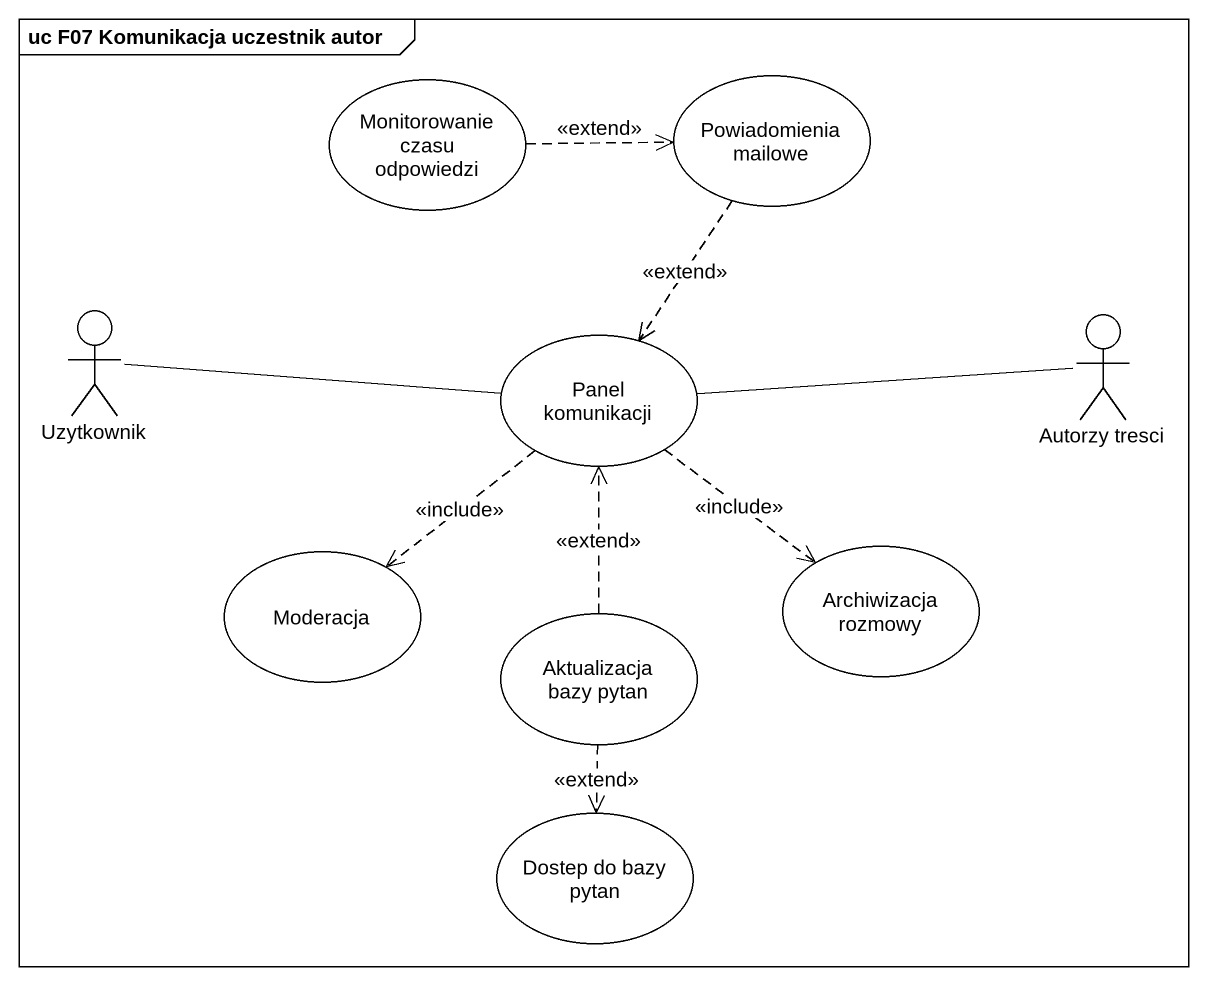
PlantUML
@startuml
mainframe uc F07 Komunikacja uczestnik autor
usecase "Monitorowanie czasu odpowiedzi" as Monitorowanie_czasu
usecase "Powiadomienia mailowe" as Powiadomienia_mailowe
actor Uzytkownik
usecase "Panel komunikacji" as Panel_komunikacji
actor "Autorzy tresci" as Autorzy_tresci
usecase Moderacja
usecase "Archiwizacja rozmowy" as Archiwizacja_rozmowy
usecase "Aktualizacja bazy pytan" as Aktualizacja_bazy_pytan
usecase "Dostep do bazy pytan" as Dostep_do_bazy_pytan
Monitorowanie_czasu .right.> Powiadomienia_mailowe : <<extend>>
Powiadomienia_mailowe ..> Panel_komunikacji : <<extend>>
Uzytkownik -right- Panel_komunikacji
Panel_komunikacji ..> Moderacja : <<include>>
Panel_komunikacji ..> Archiwizacja_rozmowy : <<include>>
Autorzy_tresci -left- Panel_komunikacji
Aktualizacja_bazy_pytan .up.> Panel_komunikacji : <<extend>>
Aktualizacja_bazy_pytan ..> Dostep_do_bazy_pytan : <<extend>>
@enduml
